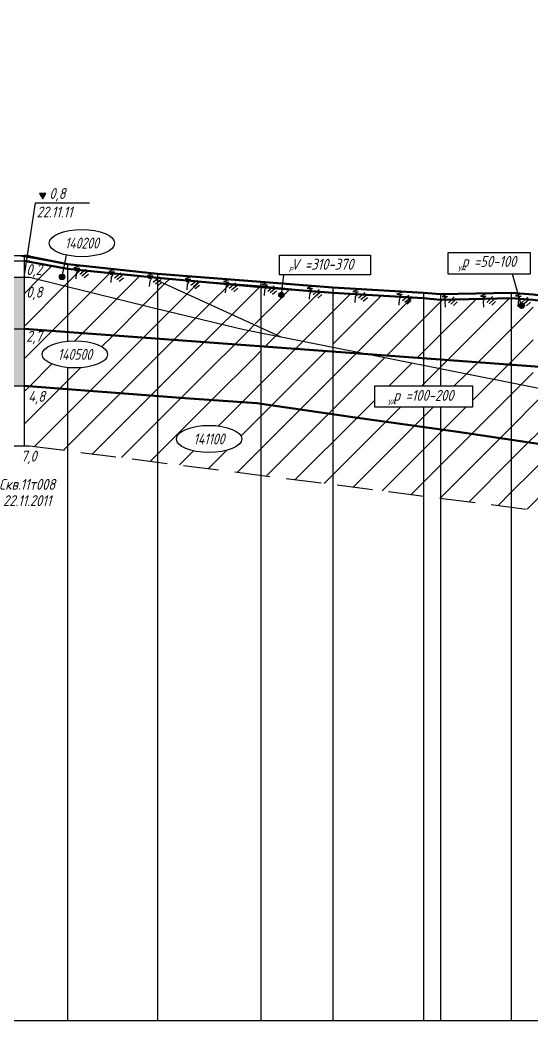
# Model space of a CAD drawing. Extents: x 0 to 1712, y -36 to 643.
# Drawn here: x 531.2 to 625.2, y 342.2 to 527.1 of the extents above; entities that cross this region are included whole.
import ezdxf
from ezdxf import colors
from ezdxf.entities.mleader import LeaderData, LeaderLine
from ezdxf.enums import TextEntityAlignment as Align
from ezdxf.math import Vec2, Vec3

# ---------------------------------------------------------------- set-up
doc = ezdxf.new("R2010")
doc.units = 0
doc.linetypes.add('ИИ27003', pattern=[9.5, 6.5, -3])
for name, color, linetype, lineweight in [('ИИ_ГЕОЛОГИЯ_025', 7, 'Continuous', 25), ('ИИ_ГЕОЛОГИЯ_050', 7, 'Continuous', 50), ('ИИ_ГЕОФИЗИКА_025', 7, 'Continuous', 25), ('ИИ_ПРОФИЛЬ_025', 7, 'Continuous', 25)]:
    doc.layers.add(name, color=color, linetype=linetype, lineweight=lineweight)
doc.layers.add('Профиль', color=7, linetype='Continuous')
doc.layers.add('ТХ-Л', color=140, linetype='Continuous')
doc.styles.add('VNIPISIMPLEXCUR', font='simplex.shx', dxfattribs={"width": 0.8, "oblique": 15})
doc.linetypes.add('ИИ27001', pattern='A,2.5,[1,3dservice.shx,S=1.85,R=180.00002,X=0,Y=0],2.5,-1', length=6)
doc.linetypes.add('ИИ27002', pattern='A,2,-0.6,[1,3dservice.shx,S=0.6,R=30.000013,X=0.9,Y=0],-0.6,[1,3dservice.shx,S=0.6,R=-30.000013,X=0.3,Y=0],-0.6,[1,3dservice.shx,S=0.6,R=209.999975,X=-0.3,Y=0],-0.6,[1,3dservice.shx,S=0.6,R=150.000007,X=-0.9,Y=0],-0.6,2', length=7)
doc.linetypes.add('ИИ27005', pattern='A,2.5,[1,3dservice.shx,S=1.85,R=180.00002,X=0,Y=0],2.5,-2,[4,3dservice.shx,S=0.5,R=0,X=0,Y=0],-2', length=9)
pattern_1 = [(45, (0.858, -60.26), (-3, 3), [])]

# ---------------------------------------------------------------- blocks, each defined once
blk = doc.blocks.new('ИИ16001')
at = {"linetype": 'Continuous', "lineweight": 25}
h = blk.add_hatch(color=0, dxfattribs=at)
edge = h.paths.add_edge_path()
edge.add_arc((0, 0), 0.5, 0, 360)
at = {"color": 0, "linetype": 'Continuous', "lineweight": 25}
blk.add_circle((0, 0), 0.5, dxfattribs=at)
blk = doc.blocks.new('ИИ25010')
at = {"color": 0, "linetype": 'Continuous', "lineweight": 25}
for points in [[(0, 0), (3, 0), (0.5, -1), (2.5, -1), (1, -2), (2, -2), (1.5, -3), (1.5, -5)], [(4.94, -1.23), (2.82, -3.35)], [(5.47, -2.12), (3.7, -3.88)], [(6, -3), (4.59, -4.41)]]:
    blk.add_lwpolyline(points, dxfattribs=at)
blk = doc.blocks.new('ИИ25023')
at = {"linetype": 'Continuous', "lineweight": 25}
blk.add_hatch(color=0, dxfattribs=at).paths.add_polyline_path([(1.9, 1.7), (0.75, 1.7), (1.33, 0.7)])
at = {"color": 0, "linetype": 'Continuous', "lineweight": 25, "flags": 128}
blk.add_lwpolyline([(1.9, 1.7), (0.75, 1.7), (1.33, 0.7)], close=True, dxfattribs=at)
at = {"color": 0, "linetype": 'Continuous', "style": 'VNIPISIMPLEXCUR', "oblique": 15, "width": 0.8}
for tag, p in [('UGV', (2.55, 0.7)), ('DATE', (1.33, -2.7))]:
    blk.add_attdef(tag, p, '', height=2, dxfattribs=at)
blk = doc.blocks.new('ИИ25020')
at = {"color": 0, "linetype": 'Continuous', "lineweight": 25}
blk.add_ellipse((0, 0), major_axis=(-6, 0), ratio=0.416667, dxfattribs=at)
at = {"color": 0, "linetype": 'Continuous', "style": 'VNIPISIMPLEXCUR', "oblique": 15, "width": 0.75}
blk.add_attdef('INDEX', text='', height=2, dxfattribs=at).set_placement((0, 0), align=Align.MIDDLE_CENTER)

msp = doc.modelspace()

# ---------------------------------------------------------------- hatches: boundary and pattern name
at = {"layer": 'ИИ_ГЕОЛОГИЯ_025'}
h = msp.add_hatch(dxfattribs=at)
h.set_pattern_fill('ИИ_СУГЛИНОК', color=256, pattern_type=2)
h.set_pattern_definition(pattern_1)
h.paths.add_polyline_path([(538.9727, 480.3518), (539.2016, 481.4551), (532.3427, 482.7438), (531.8976, 479.8274), (532.8976, 479.8274), (539.6213, 478.1591), (539.8976, 478.1055), (539.8976, 481.3244), (539.2016, 481.4551), (538.9727, 480.3518, -0.35550143), (539.3712, 479.8623, -1), (538.3712, 479.8623, -0.47546875)])
h.paths.add_polyline_path([(539.8976, 481.3244), (539.8976, 478.1055), (556.3976, 474.905), (556.3976, 479.2404), (556.1884, 479.336), (556.3976, 479.5121), (556.3976, 479.6664)])
h.paths.add_polyline_path([(557.1945, 478.8758), (556.3976, 478.2049), (556.3976, 474.905), (559.2768, 474.3466), (569.8702, 471.9457), (573.6067, 471.3681)])
h.paths.add_polyline_path([(556.3976, 474.905), (539.8976, 478.1055), (539.8976, 478.0905), (555.4088, 474.2417), (556.3976, 474.0053)])
h.paths.add_polyline_path([(559.2768, 474.3466), (556.3976, 474.905), (556.3976, 474.0053), (572.0046, 470.2736), (575.3976, 469.598), (575.3976, 470.5489), (573.6067, 471.3681), (569.8702, 471.9457)])
h.paths.add_polyline_path([(531.4522, 479.393), (535.9951, 479.074), (536.952, 482.6454), (532.4092, 482.9644)], flags=9)
h = msp.add_hatch(color=256, dxfattribs=at)
h.dxf.hatch_style = 1
h.paths.add_polyline_path([(531.8976, 479.8274), (529.8976, 479.8274), (529.8976, 459.8274), (531.8976, 459.8274)])
h = msp.add_hatch(dxfattribs=at)
h.set_pattern_fill('ИИ_СУГЛИНОК', color=256, pattern_type=2)
h.set_pattern_definition(pattern_1)
h.paths.add_polyline_path([(539.8976, 478.0905), (532.8976, 479.8274), (531.8976, 479.8274), (531.8976, 470.3274), (539.8976, 469.737)])
h.paths.add_polyline_path([(556.3976, 474.0053), (555.4088, 474.2417), (539.8976, 478.0905), (539.8976, 469.737), (556.3976, 468.5192)])
h.paths.add_polyline_path([(556.3976, 474.0053), (556.3976, 468.5192), (581.2898, 466.682), (586.2741, 467.4324), (572.0046, 470.2736)])
h.paths.add_polyline_path([(531.4358, 475.2417), (535.9787, 474.9227), (536.9357, 478.4941), (532.3928, 478.8131)], flags=9)
h = msp.add_hatch(dxfattribs=at)
h.set_pattern_fill('ИИ_СУГЛИНОК', color=256, pattern_type=2)
h.set_pattern_definition(pattern_1)
h.paths.add_polyline_path([(575.3976, 477.9774), (556.5633, 479.6517), (556.3976, 479.5121), (556.3976, 479.2404), (573.6067, 471.3681), (575.3976, 471.0913)])
h.paths.add_polyline_path([(588.6476, 476.9274), (579.2987, 477.6683), (579.228, 477.0422, -0.3816156), (579.6718, 476.5454, -1), (578.6718, 476.5454, -0.44758064), (579.228, 477.0422), (579.2987, 477.6683), (575.3976, 477.9774), (575.3976, 471.0913), (578.8132, 470.5633), (588.6476, 470.3042)])
h.paths.add_polyline_path([(588.6476, 470.3042), (578.8132, 470.5633), (575.3976, 471.0913), (575.3976, 470.5489), (579.0785, 468.8651), (586.2741, 467.4324), (587.7653, 467.6568), (588.6476, 467.6844)])
h.paths.add_polyline_path([(605.2526, 469.6422), (603.2143, 469.8458), (588.8098, 470.3), (588.6476, 470.3042), (588.6476, 467.6844), (601.8208, 468.0957), (605.2526, 467.84)])
h.paths.add_polyline_path([(605.2526, 475.9274), (601.0759, 476.1789), (601.0695, 476.168), (600.5707, 476.2028), (600.5811, 476.2087), (593.0037, 476.6651), (592.9973, 476.6541), (592.4985, 476.689), (592.5089, 476.6949), (588.6476, 476.9274), (588.6476, 470.3042), (588.8098, 470.3), (603.2143, 469.8458), (605.2526, 469.6422)])
h.paths.add_polyline_path([(605.2526, 467.84), (601.8208, 468.0957), (588.6476, 467.6844), (588.6476, 466.9598), (595.1975, 465.6556), (605.2526, 464.9135)])
h.paths.add_polyline_path([(608.3976, 464.6814), (605.2526, 464.9135), (605.2526, 463.6535), (608.3976, 463.0272)])
h.paths.add_polyline_path([(608.3976, 467.6057), (605.2526, 467.84), (605.2526, 464.9135), (608.3976, 464.6814)])
h.paths.add_polyline_path([(608.3976, 463.0272), (605.2526, 463.6535), (605.2526, 459.8205), (608.3976, 459.8205)])
h.paths.add_polyline_path([(608.3976, 455.9156), (605.2526, 455.9156), (605.2526, 452.2735), (608.3976, 451.8396)])
h.paths.add_polyline_path([(621.3976, 460.4387), (608.3976, 463.0272), (608.3976, 459.8205), (614.2691, 459.8205), (614.2691, 455.9156), (608.3976, 455.9156), (608.3976, 451.8396), (611.6065, 451.3969), (621.3976, 449.9292)])
h.paths.add_polyline_path([(625.3976, 459.6423), (621.3976, 460.4387), (621.3976, 449.9292), (625.3976, 449.3296)])
h.paths.add_polyline_path([(630.3976, 458.6467), (625.3976, 459.6423), (625.3976, 449.3296), (630.3976, 448.5801)])
h.paths.add_polyline_path([(638.7616, 450.3902), (636.5351, 454.2636), (636.6196, 457.4078), (630.3976, 458.6467), (630.3976, 448.5801), (634.1629, 448.0157), (642.6996, 446.8157)])
h.paths.add_polyline_path([(625.3976, 449.3296), (621.3976, 449.9292), (621.3976, 437.5528), (625.3976, 437.0432)])
h = msp.add_hatch(dxfattribs=at)
h.set_pattern_fill('ИИ_СУГЛИНОК', color=256, pattern_type=2)
h.set_pattern_definition(pattern_1)
h.paths.add_polyline_path([(608.3976, 475.6774), (605.2526, 475.9274), (605.2526, 469.6422), (608.3976, 469.3281)])
h.paths.add_polyline_path([(608.3976, 469.3281), (605.2526, 469.6422), (605.2526, 467.84), (608.3976, 467.6057)])
h.paths.add_polyline_path([(621.3976, 466.821), (613.5025, 467.2254), (608.3976, 467.6057), (608.3976, 464.6814), (621.3976, 463.7219)])
h.paths.add_polyline_path([(608.3976, 464.6814), (605.2526, 464.9135), (605.2526, 463.6535), (608.3976, 463.0272)])
h.paths.add_polyline_path([(621.3976, 463.7219), (608.3976, 464.6814), (608.3976, 463.0272), (621.3976, 460.4387)])
h.paths.add_polyline_path([(621.3976, 468.1005), (613.6007, 468.8085), (608.3976, 469.3281), (608.3976, 467.6057), (613.5025, 467.2254), (621.3976, 466.821)])
h.paths.add_polyline_path([(621.3976, 475.9274), (616.5013, 475.8333), (616.4989, 475.8283), (615.999, 475.8211), (616.0027, 475.8237), (608.3976, 475.6774), (608.3976, 469.3281), (613.6007, 468.8085), (621.3976, 468.1005)])
h.paths.add_polyline_path([(625.3976, 475.6274), (624.6384, 475.6844), (623.7225, 474.8471, -0.14594204), (623.8042, 474.5733, -1), (622.8042, 474.5733, -0.50329713), (623.4492, 475.0518), (623.6632, 475.7575), (621.3976, 475.9274), (621.3976, 468.1005), (623.3936, 467.9193), (625.3976, 467.8258)])
h.paths.add_polyline_path([(625.3976, 467.8258), (623.3936, 467.9193), (621.3976, 468.1005), (621.3976, 466.821), (625.3976, 466.6162)])
h.paths.add_polyline_path([(625.3976, 466.6162), (621.3976, 466.821), (621.3976, 463.7219), (625.3976, 463.4267)])
h.paths.add_polyline_path([(625.3976, 463.4267), (621.3976, 463.7219), (621.3976, 460.4387), (625.3976, 459.6423)])
h.paths.add_polyline_path([(630.3976, 462.6993), (630.3976, 458.6467), (636.6196, 457.4078), (638.076, 459.8016), (639.828, 460.3715)])
h.paths.add_polyline_path([(630.3976, 466.3601), (625.3976, 466.6162), (625.3976, 463.4267), (628.3266, 463.2105), (630.3976, 462.6993)])
h = msp.add_hatch(dxfattribs=at)
h.set_pattern_fill('ИИ_СУГЛИНОК', color=256, pattern_type=2)
h.set_pattern_definition(pattern_1)
edge = h.paths.add_edge_path()
edge.add_ellipse((541.2432, 465.6281), major_axis=(-6, 0), ratio=0.41666667, start_angle=282.959848, end_angle=437.040152, ccw=False)
edge.add_line((539.8976, 468.0644), (539.8976, 469.737))
edge.add_line((539.8976, 469.737), (531.8976, 470.3274))
edge.add_line((531.8976, 470.3274), (531.8976, 460.6527))
edge.add_line((531.8976, 460.6527), (534.9465, 460.3697))
edge.add_line((534.9465, 460.3697), (539.8976, 460.4262))
edge.add_line((539.8976, 460.4262), (539.8976, 463.1917))
edge = h.paths.add_edge_path()
edge.add_line((556.3976, 468.5192), (539.8976, 469.737))
edge.add_line((539.8976, 469.737), (539.8976, 468.0644))
edge.add_ellipse((541.2432, 465.6281), major_axis=(-6, 0), ratio=0.41666667, start_angle=77.040152, end_angle=282.959848, ccw=False)
edge.add_line((539.8976, 463.1917), (539.8976, 460.4262))
edge.add_line((539.8976, 460.4262), (552.7246, 460.5725))
edge.add_line((552.7246, 460.5725), (556.3976, 461.1504))
edge.add_line((556.3976, 461.1504), (556.3976, 468.5192))
h.paths.add_polyline_path([(575.3976, 467.1169), (556.3976, 468.5192), (556.3976, 461.1504), (560.9415, 461.8653), (575.3976, 465.5244)])
h.paths.add_polyline_path([(556.3976, 461.1504), (552.7246, 460.5725), (539.8976, 460.4262), (539.8976, 459.2215), (556.3976, 457.9719)])
h.paths.add_polyline_path([(539.8976, 460.4262), (534.9465, 460.3697), (531.8976, 460.6527), (531.8976, 459.8274), (539.8976, 459.2215)])
h.paths.add_polyline_path([(531.4358, 467.1375), (535.9787, 466.8185), (536.9357, 470.3899), (532.3928, 470.7089)], flags=9)
h = msp.add_hatch(dxfattribs=at)
h.set_pattern_fill('ИИ_СУГЛИНОК', color=256, pattern_type=2)
h.set_pattern_definition(pattern_1)
h.paths.add_polyline_path([(575.3976, 465.5244), (560.9415, 461.8653), (556.3976, 461.1504), (556.3976, 457.9719), (561.4334, 457.5905), (574.6776, 456.6648), (575.3976, 456.5584)])
h.paths.add_polyline_path([(588.6476, 466.139), (581.2898, 466.682), (578.0363, 466.1923), (575.3976, 465.5244), (575.3976, 456.5584), (588.6476, 454.6)])
h.paths.add_polyline_path([(596.3207, 459.8205), (605.2526, 459.8205), (605.2526, 463.6535), (595.1975, 465.6556), (588.6476, 466.139), (588.6476, 454.6), (592.2747, 454.0639), (605.2526, 452.2735), (605.2526, 455.9156), (596.3207, 455.9156)])
h = msp.add_hatch(dxfattribs=at)
h.set_pattern_fill('ИИ_СУГЛИНОК', color=256, pattern_type=2)
h.set_pattern_definition(pattern_1)
h.paths.add_polyline_path([(539.8976, 459.2215), (531.8976, 459.8274), (531.8976, 448.8274), (532.8976, 448.8274), (539.8976, 447.9356)])
h.paths.add_polyline_path([(556.3976, 457.9719), (539.8976, 459.2215), (539.8976, 447.9356), (556.3976, 445.8336)])
h.paths.add_polyline_path([(575.3976, 456.5584), (574.6776, 456.6648), (561.4334, 457.5905), (556.3976, 457.9719), (556.3976, 445.8336), (575.3976, 443.413)])
edge = h.paths.add_edge_path(flags=16)
edge.add_ellipse((565.8707, 450.0856), major_axis=(-6, 0), ratio=0.41666667, start_angle=0, end_angle=360)
h.paths.add_polyline_path([(588.6476, 454.6), (575.3976, 456.5584), (575.3976, 443.413), (588.6476, 441.725)])
h.paths.add_polyline_path([(605.2526, 452.2735), (592.2747, 454.0639), (588.6476, 454.6), (588.6476, 441.725), (605.2526, 439.6096)])
h.paths.add_polyline_path([(531.8092, 456.0921), (536.352, 455.7732), (537.309, 459.3446), (532.7661, 459.6636)], flags=9)
h.paths.add_polyline_path([(561.5939, 448.7196), (569.8796, 448.4517), (570.6834, 451.4517), (562.3977, 451.7196)], flags=8)
h = msp.add_hatch(dxfattribs=at)
h.set_pattern_fill('ИИ_СУГЛИНОК', color=256, pattern_type=2)
h.set_pattern_definition(pattern_1)
h.paths.add_polyline_path([(608.3976, 451.8396), (605.2526, 452.2735), (605.2526, 439.6096), (608.3976, 439.2089)])
h.paths.add_polyline_path([(621.3976, 449.9292), (611.6065, 451.3969), (608.3976, 451.8396), (608.3976, 439.2089), (621.3976, 437.5528)])
h.paths.add_polyline_path([(630.3976, 448.5801), (625.3976, 449.3296), (625.3976, 437.0432), (630.3976, 436.4062)])
h.paths.add_polyline_path([(642.8976, 446.636), (642.6996, 446.8157), (634.1629, 448.0157), (630.3976, 448.5801), (630.3976, 436.4062), (630.8038, 436.3544), (642.8976, 436.0652)])
h.paths.add_polyline_path([(642.8976, 446.636), (642.8976, 436.0652), (649.7122, 435.9022), (658.6476, 435.7756), (658.6476, 439.7332)])
h.paths.add_polyline_path([(642.8976, 436.0652), (630.8038, 436.3544), (642.8976, 434.8137)])
h.paths.add_polyline_path([(658.6476, 435.7756), (649.7122, 435.9022), (642.8976, 436.0652), (642.8976, 434.8137), (658.6476, 432.8072)])

# ---------------------------------------------------------------- linework, layer by layer
at = {"layer": 'ИИ_ГЕОЛОГИЯ_025', "flags": 128}
for points in [[(531.8976, 479.8274), (533.9832, 493.492), (543.9401, 493.492)], [(529.8976, 483.8274), (532.8976, 483.8274)], [(529.8976, 482.8274), (532.8976, 482.8274)], [(531.8976, 482.8274), (539.8976, 481.3244), (556.3976, 479.6664), (575.3976, 478.1966), (588.6476, 476.9454), (608.3976, 475.7695), (621.3976, 476.0911), (625.3976, 475.7951), (630.3976, 474.9441), (642.8976, 471.6892), (658.6476, 468.9812), (675.3976, 465.3774), (678.8976, 464.2274)], [(538.8712, 479.8623), (539.7024, 483.8694)], [(529.8976, 479.8274), (532.8976, 479.8274)], [(529.8976, 470.3274), (532.8976, 470.3274)], [(529.8976, 459.8274), (532.8976, 459.8274)], [(529.8976, 448.8274), (532.8976, 448.8274)]]:
    msp.add_lwpolyline(points, dxfattribs=at)
at = {"layer": 'ИИ_ГЕОЛОГИЯ_025', "linetype": 'Continuous', "flags": 128}
msp.add_lwpolyline([(531.8976, 483.8274), (531.8976, 448.8274)], dxfattribs=at)
at = {"layer": 'ИИ_ГЕОЛОГИЯ_025', "linetype": 'ИИ27002', "flags": 128}
for points in [[(532.8976, 479.8274), (555.4088, 474.2417), (572.0046, 470.2736), (636.6196, 457.4078)], [(556.1884, 479.336), (579.0785, 468.8651)]]:
    msp.add_lwpolyline(points, dxfattribs=at)
at = {"layer": 'ИИ_ГЕОЛОГИЯ_025', "linetype": 'ИИ27003', "flags": 128}
msp.add_lwpolyline([(532.8976, 448.8274), (678.8976, 430.2274)], dxfattribs=at)
at = {"layer": 'ИИ_ГЕОЛОГИЯ_050', "linetype": 'ИИ27001', "flags": 128}
for points in [[(531.8976, 483.8274), (539.8976, 482.1774), (556.3976, 480.4274), (575.3976, 478.9774), (588.6476, 477.9274), (605.2526, 476.9274), (608.3976, 476.6774), (621.3976, 476.9274), (625.3976, 476.6274), (630.3976, 475.9774), (642.8976, 472.6774), (658.6476, 469.7774), (675.3976, 466.3774), (678.8976, 465.2274)], [(678.8976, 464.2274), (675.3976, 465.3774), (658.6476, 468.9812), (642.8976, 471.6774), (630.3976, 474.9774), (625.3976, 475.6274), (621.3976, 475.9274), (608.3976, 475.6774), (605.2526, 475.9274), (588.6476, 476.9274), (575.3976, 477.9774), (556.3976, 479.6664), (539.8976, 481.3244), (531.8976, 482.8274)], [(531.8976, 459.8274), (561.4334, 457.5905), (574.6776, 456.6648), (592.2747, 454.0639), (611.6065, 451.3969), (634.1629, 448.0157), (678.8976, 441.7274)]]:
    msp.add_lwpolyline(points, dxfattribs=at)
at = {"layer": 'ИИ_ГЕОЛОГИЯ_050', "linetype": 'ИИ27005', "flags": 128}
msp.add_lwpolyline([(645.8794, 458.8777), (628.3266, 463.2105), (531.8976, 470.3274)], dxfattribs=at)
at = {"layer": 'ИИ_ГЕОФИЗИКА_025', "flags": 128}
for points in [[(609.8281, 484.3658), (624.8977, 484.3658), (624.8977, 480.3632), (609.8281, 480.3632)], [(578.806, 483.8685), (595.5522, 483.8685), (595.5522, 480.2388), (578.806, 480.2388)], [(596.3207, 459.8205), (614.2691, 459.8205), (614.2691, 455.9156), (596.3207, 455.9156)]]:
    msp.add_lwpolyline(points, close=True, dxfattribs=at)
for points in [[(579.1718, 476.5454), (579.5893, 480.2388)], [(623.3042, 474.5733), (621.6042, 480.3632)]]:
    msp.add_lwpolyline(points, dxfattribs=at)
at = {"layer": 'ИИ_ПРОФИЛЬ_025', "flags": 128}
for points in [[(530.8976, 483.8274), (539.8976, 482.1774), (556.3976, 480.4274), (575.3976, 478.9774), (588.6476, 477.9274), (605.2526, 476.9274), (608.3976, 476.6774), (621.3976, 476.9274), (625.3976, 476.6274), (630.3976, 475.9774), (642.8976, 472.6774), (658.6476, 469.7774), (675.3976, 466.3774), (679.8976, 465.2274), (697.3976, 460.4274)], [(539.8976, 482.1774), (539.8976, 468.0644)], [(556.3976, 480.4274), (556.3976, 343.2274)], [(575.3976, 478.9774), (575.3976, 343.2274)], [(588.6476, 477.9274), (588.6476, 343.2274)], [(605.2526, 476.9274), (605.2526, 459.8205)], [(621.3976, 476.9274), (621.3976, 343.2274)], [(608.3976, 476.6774), (608.3976, 459.8205)], [(539.8976, 463.1917), (539.8976, 343.2274)], [(605.2526, 455.9156), (605.2526, 343.2274)], [(608.3976, 455.9156), (608.3976, 343.2274)], [(125.3976, 343.2274), (1125.3976, 343.2274)]]:
    msp.add_lwpolyline(points, dxfattribs=at)
at = {"layer": 'Профиль'}
msp.add_lwpolyline([(530.8976, 483.8274), (539.8976, 482.1774), (556.3976, 480.4274), (575.3976, 478.9774), (588.6476, 477.9274), (605.2526, 476.9274), (608.3976, 476.6774), (621.3976, 476.9274), (625.3976, 476.6274), (630.3976, 475.9774), (642.8976, 472.6774), (658.6476, 469.7774), (675.3976, 466.3774), (679.8976, 465.2274), (697.3976, 460.4274)], dxfattribs=at)

# ---------------------------------------------------------------- block references
at = {"layer": 'ИИ_ГЕОЛОГИЯ_025'}
ref = msp.add_blockref('ИИ25023', (533.9832, 493.492), dxfattribs=at)
ref.add_attrib('UGV', '0,8', (536.5351, 494.192), dxfattribs={"layer": '0', "color": 0, "linetype": 'Continuous', "height": 2, "style": 'VNIPISIMPLEXCUR', "oblique": 15, "width": 0.8})
ref.add_attrib('DATE', '22.11.11', (534.1901, 490.792), dxfattribs={"layer": '0', "color": 0, "linetype": 'Continuous', "height": 2, "style": 'VNIPISIMPLEXCUR', "oblique": 15, "width": 0.8})
for p, values in [((542.5214, 486.0763), {'INDEX': '140200'}), ((541.2432, 465.6281), {'INDEX': '140500'}), ((565.8707, 450.0856), {'INDEX': '141100'})]:
    msp.add_blockref('ИИ25020', p, dxfattribs=at).add_auto_attribs(values)
for p, xscale, yscale, zscale, rotation in [((540.8461, 482.0768), 0.4999999999999999, 0.4999999999999999, 0.4999999999999999, 355.0941665), ((547.2737, 481.3951), 0.4999999999999999, 0.4999999999999999, 0.4999999999999999, 355.0941665), ((554.3542, 480.6441), 0.4999999999999999, 0.4999999999999999, 0.4999999999999999, 355.0941665), ((561.255, 480.0567), 0.4999999999999999, 0.4999999999999999, 0.4999999999999999, 355.0941665), ((568.3329, 479.5166), 0.4999999999999999, 0.4999999999999999, 0.4999999999999999, 355.0941665), ((575.3976, 478.9774), 0.5, 0.5, 0.5, 356.0071336), ((583.696, 478.3198), 0.5, 0.5, 0.5, 356.0071336), ((592.0694, 477.7213), 0.5, 0.5, 0.5, 356.0071336), ((600.1415, 477.2352), 0.5, 0.5, 0.5, 356.0071336), ((615.4845, 476.8137), 0.5, 0.5, 0.5, 0.8330464399999999), ((621.9757, 476.8841), 0.5, 0.5, 0.5, 357.4295760350739), ((608.4427, 476.7643), 0.5, 0.5, 0.5, 0.8330464399999999)]:
    msp.add_blockref('ИИ25010', p, dxfattribs=dict(at, xscale=xscale, yscale=yscale, zscale=zscale, rotation=rotation))
msp.add_blockref('ИИ16001', (538.8712, 479.8623), dxfattribs=at)
at = {"layer": 'ИИ_ГЕОФИЗИКА_025'}
for p in [(579.1718, 476.5454), (623.3042, 474.5733)]:
    msp.add_blockref('ИИ16001', p, dxfattribs=at)

# ---------------------------------------------------------------- texts
at = {"layer": 'ИИ_ГЕОЛОГИЯ_025', "style": 'VNIPISIMPLEXCUR', "oblique": 15, "width": 0.8}
for s, p in [('0,2', (532.309, 481.2097)), ('0,8', (532.2926, 477.0584)), ('2,7', (532.2926, 468.9542)), ('4,8', (532.666, 457.9088)), ('7,0', (531.3306, 446.925))]:
    msp.add_text(s, height=2, dxfattribs=at).set_placement(p, align=Align.MIDDLE_LEFT)
for s, p in [('Скв.11т008', (532.461, 442.7466)), ('22.11.2011', (532.461, 439.7466))]:
    msp.add_text(s, height=2, dxfattribs=at).set_placement(p, align=Align.TOP_CENTER)
at = {"layer": 'ИИ_ГЕОФИЗИКА_025', "style": 'VNIPISIMPLEXCUR', "oblique": 15, "width": 0.8}
for s, height, p in [('V =310-370', 2, (586.6865, 482.1957)), ('р =50-100', 2, (617.3326, 482.7063)), ('P', 1, (580.8784, 481.186)), ('уд', 1, (612.3368, 481.6479)), ('р =100-200', 2, (605.2853, 458.0891)), ('уд', 1, (599.4933, 457.1117))]:
    msp.add_text(s, height=height, dxfattribs=at).set_placement(p, align=Align.MIDDLE_CENTER)

# ---------------------------------------------------------------- leaders
at = {"layer": 'ТХ-Л', "linetype": 'Continuous', "ltscale": 100}
ml = msp.add_multileader_mtext('Standard', dxfattribs=at)
ml.set_content('1\\P', color=256, style='VNIPISIMPLEXCUR')
ml.set_leader_properties()
ml.build(insert=Vec2(0, 0))
ml.multileader.update_dxf_attribs({"leader_type": 0, "has_dogleg": 0, "text_left_attachment_type": 0, "text_right_attachment_type": 0, "dogleg_length": 0.36})
ctx = ml.context
ctx.base_point, ctx.char_height = Vec3(1488.3937, 608.9497), 3.5
ctx.left_attachment, ctx.right_attachment = 0, 0
notes = []
notes.append((ctx, [(0, (0, 0, 0), (0, 0), (1, 0), 1, [])]))
ctx.mtext.insert, ctx.mtext.flow_direction = Vec3(1490.3937, 608.9497), 5
for ctx, leaders in notes:
    for number, flags, end, landing, length, lines in leaders:
        leader = LeaderData()
        leader.index, (leader.has_last_leader_line, leader.has_dogleg_vector, leader.attachment_direction) = number, flags
        leader.last_leader_point, leader.dogleg_vector, leader.dogleg_length = Vec3(end), Vec3(landing), length
        for number, points, colour, breaks in lines:
            line = LeaderLine()
            line.index, line.vertices, line.color, line.breaks = number, Vec3.list(points), colors.encode_raw_color(colour), breaks
            leader.lines.append(line)
        ctx.leaders.append(leader)

doc.saveas('drawing.dxf')
